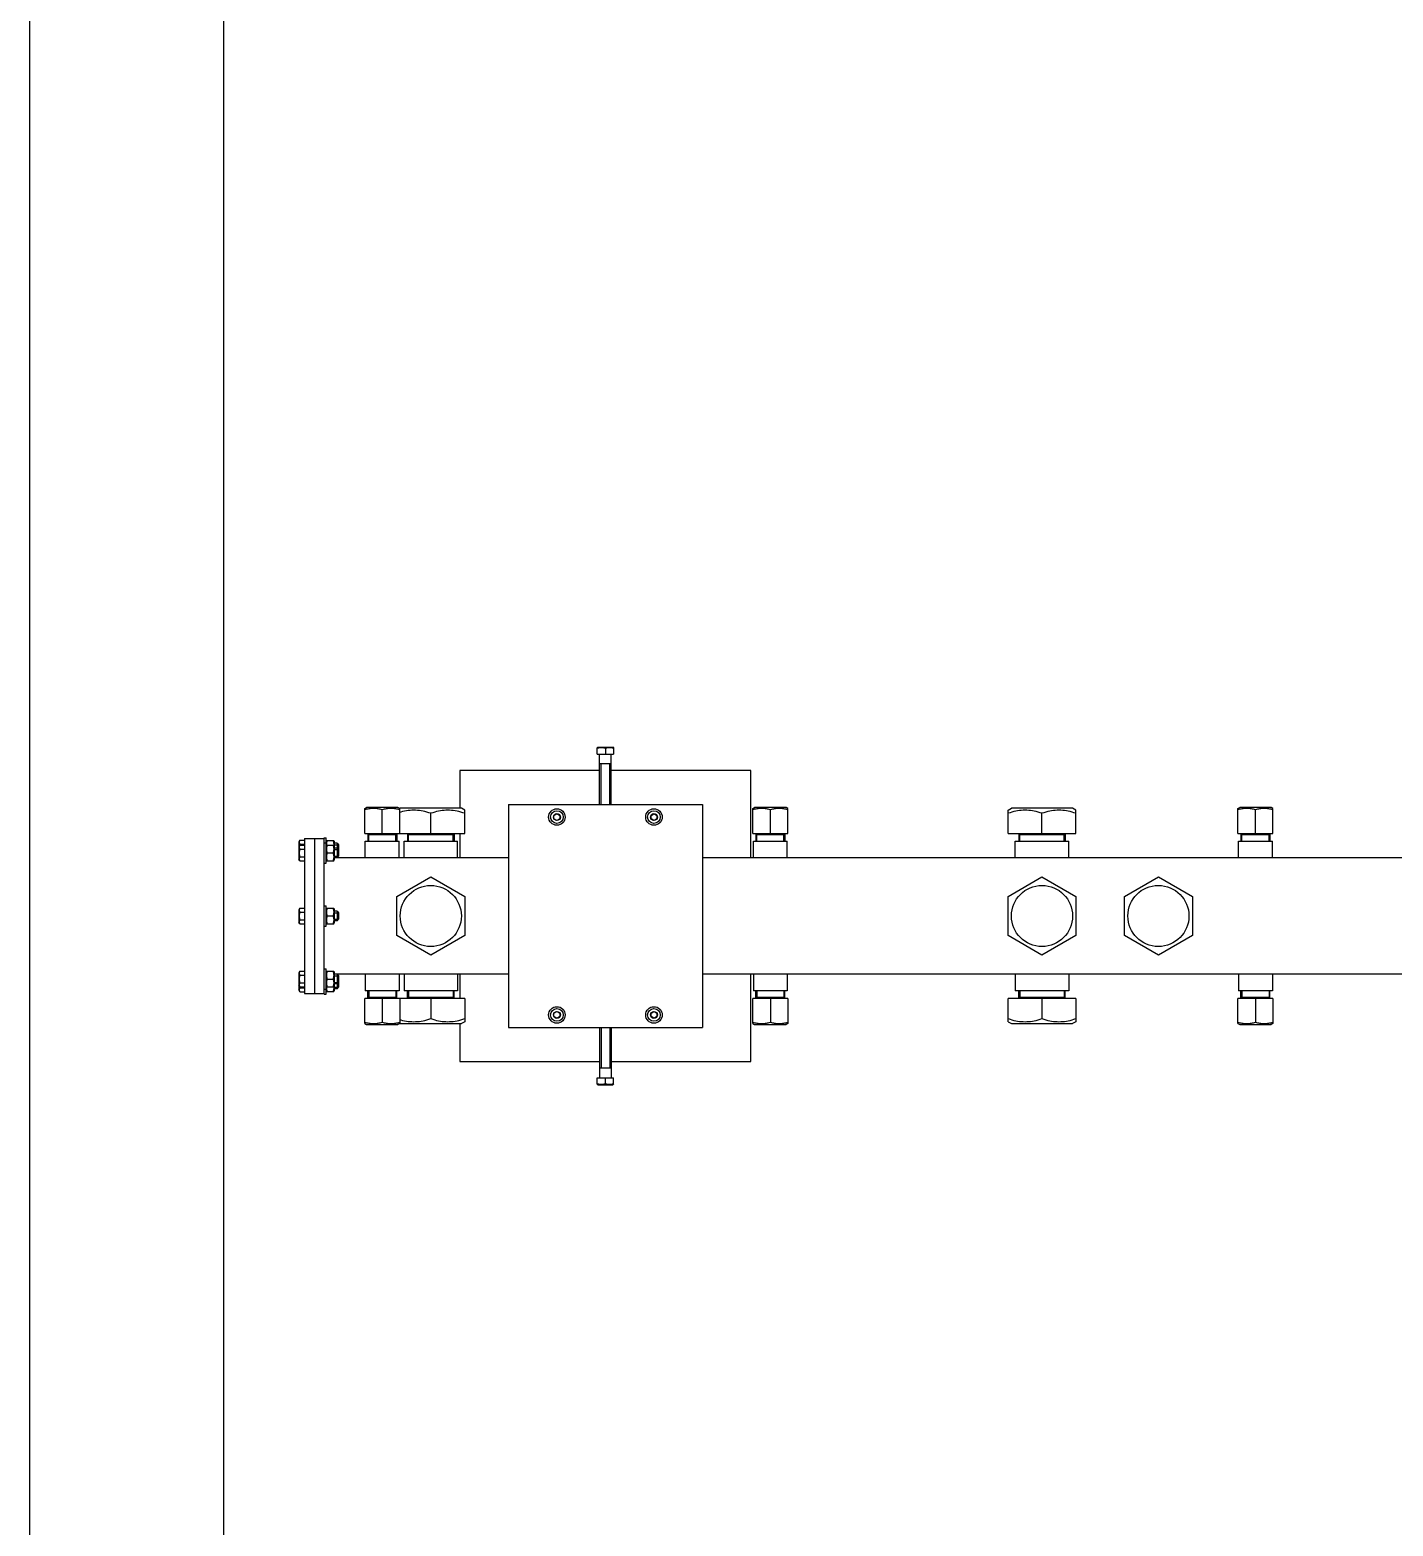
# Model space of a CAD drawing. Header units: millimetres. Extents: x 0 to 1189, y 0 to 841.
# Drawn here: x 0 to 140.5, y 420.5 to 574.8 of the extents above; entities that cross this region are included whole.
import ezdxf

# ---------------------------------------------------------------- set-up
doc = ezdxf.new("R2010")
doc.units = ezdxf.units.MM
doc.header["$LTSCALE"] = 65.395
doc.layers.get('0').update_dxf_attribs({"linetype": 'CONTINUOUS'})
doc.layers.add('ALL_AXIS', color=7, linetype='CONTINUOUS')
doc.layers.add('ALL_CHAMFER', color=7, linetype='CONTINUOUS')

msp = doc.modelspace()

# ---------------------------------------------------------------- linework, layer by layer
at = {"color": 7, "linetype": 'CONTINUOUS'}
for p, q in [((0, 0), (0, 841)), ((20, 5), (20, 836)), ((58.4681797, 500.1002227), (58.4681797, 500.7511293)), ((58.4681797, 500.1002227), (60.1681797, 500.1002227)), ((59.3181797, 500.675229), (59.3181797, 500.1002227)), ((60.1681797, 500.7511293), (60.1681797, 500.1002227)), ((44.3181797, 498.4002227), (44.3181797, 494.5002227)), ((58.7181797, 498.4002227), (44.3181797, 498.4002227)), ((59.9181797, 499.1002227), (58.7181797, 499.1002227)), ((74.3181797, 498.4002227), (59.9181797, 498.4002227)), ((74.3181797, 489.4002227), (74.3181797, 498.4002227)), ((49.3181797, 494.9002227), (49.3181797, 471.9002227)), ((49.3181797, 494.9002227), (69.3181797, 494.9002227)), ((54.0181797, 493.7734278), (54.3181797, 493.9466328)), ((54.0181797, 493.4270176), (54.0181797, 493.7734278)), ((54.3181797, 493.9466328), (54.6181797, 493.7734278)), ((54.6181797, 493.7734278), (54.6181797, 493.4270176)), ((64.0181797, 493.7734278), (64.3181797, 493.9466328)), ((64.0181797, 493.4270176), (64.0181797, 493.7734278)), ((64.3181797, 493.9466328), (64.6181797, 493.7734278)), ((64.6181797, 493.7734278), (64.6181797, 493.4270176)), ((69.3181797, 494.9002227), (69.3181797, 471.9002227)), ((54.3181797, 493.2538125), (54.0181797, 493.4270176)), ((54.6181797, 493.4270176), (54.3181797, 493.2538125)), ((64.3181797, 493.2538125), (64.0181797, 493.4270176)), ((64.6181797, 493.4270176), (64.3181797, 493.2538125)), ((27.8211157, 491.2085131), (27.7181797, 491.0302227)), ((27.8211157, 490.7085131), (27.7181797, 490.5302227)), ((27.8211157, 491.2085131), (28.3181797, 491.2085131)), ((27.8211157, 490.8043679), (28.3181797, 490.8043679)), ((27.8211157, 490.7085131), (28.3181797, 490.7085131)), ((28.3181797, 491.4002227), (28.3181797, 475.4002227)), ((28.3181797, 491.4002227), (30.3181797, 491.4002227)), ((29.3181797, 491.4002227), (29.3181797, 475.4002227)), ((30.3181797, 490.2200588), (30.3181797, 491.4002227)), ((30.5181797, 491.1202227), (30.5643677, 491.2002227)), ((30.5181797, 490.6202227), (30.5643677, 490.7002227)), ((30.5643677, 491.2002227), (31.3119916, 491.2002227)), ((30.5643677, 490.7002227), (31.3119916, 490.7002227)), ((30.5689768, 490.702102), (30.5691308, 490.7007759)), ((31.3119875, 491.2002299), (31.3581797, 491.1202227)), ((31.3119875, 490.7002299), (31.3581797, 490.6202227)), ((31.3581797, 491.1202171), (31.3581797, 489.1802282)), ((31.8181797, 490.7402227), (31.8181797, 489.5602227)), ((34.5181797, 491.9002227), (44.8181797, 491.9002227)), ((37.8181797, 491.8002227), (34.8181797, 491.8002227)), ((43.7181797, 491.8002227), (38.9181797, 491.8002227)), ((44.3181797, 491.9002227), (44.3181797, 489.4002227)), ((74.5181797, 491.9002227), (78.1181797, 491.9002227)), ((77.8181797, 491.8002227), (74.8181797, 491.8002227)), ((100.8181797, 491.9002227), (107.8181797, 491.9002227)), ((106.7181797, 491.8002227), (101.9181797, 491.8002227)), ((124.5181797, 491.9002227), (128.1181797, 491.9002227)), ((127.8181797, 491.8002227), (124.8181797, 491.8002227)), ((27.8211157, 489.0919323), (27.7181797, 489.2702227)), ((27.8211157, 490.3043679), (28.3181797, 490.3043679)), ((27.8211157, 489.4960775), (28.3181797, 489.4960775)), ((27.8211157, 489.0919323), (28.3181797, 489.0919323)), ((30.3181797, 483.7200588), (30.3181797, 489.5803865)), ((30.5181797, 489.1802227), (30.5643677, 489.1002227)), ((30.5643677, 489.1002227), (31.3119916, 489.1002227)), ((30.6358208, 489.9002227), (31.2405385, 489.9002227)), ((31.3119875, 489.1002155), (31.3581797, 489.1802227)), ((49.3181797, 489.4002227), (31.6581797, 489.4002227)), ((164.7181797, 489.4002227), (69.3181797, 489.4002227)), ((27.8211157, 484.2085131), (27.7181797, 484.0302227)), ((27.8211157, 484.2085131), (28.3181797, 484.2085131)), ((27.8211157, 483.8043679), (28.3181797, 483.8043679)), ((27.8211157, 482.9960775), (28.3181797, 482.9960775)), ((30.3181797, 477.2200588), (30.3181797, 483.0803865)), ((30.5181797, 484.1202227), (30.5643677, 484.2002227)), ((30.5643677, 484.2002227), (31.3119916, 484.2002227)), ((30.6358208, 483.4002227), (31.2405385, 483.4002227)), ((31.3119875, 484.2002299), (31.3581797, 484.1202227)), ((31.3581797, 484.1202171), (31.3581797, 482.6802282)), ((31.8181797, 483.7402227), (31.8181797, 483.0602227)), ((27.8211157, 482.5919323), (27.7181797, 482.7702227)), ((27.8211157, 482.5919323), (28.3181797, 482.5919323)), ((30.5181797, 482.6802227), (30.5643677, 482.6002227)), ((30.5643677, 482.6002227), (31.3119916, 482.6002227)), ((31.3119875, 482.6002155), (31.3581797, 482.6802227)), ((27.8211157, 477.7085131), (27.7181797, 477.5302227)), ((27.8211157, 477.7085131), (28.3181797, 477.7085131)), ((27.8211157, 477.3043679), (28.3181797, 477.3043679)), ((30.5181797, 477.6202227), (30.5643677, 477.7002227)), ((30.5643677, 477.7002227), (31.3119916, 477.7002227)), ((30.6358208, 476.9002227), (31.2405385, 476.9002227)), ((31.3119875, 477.7002299), (31.3581797, 477.6202227)), ((31.3581797, 477.6202171), (31.3581797, 475.6802282)), ((49.3181797, 477.4002227), (31.6581797, 477.4002227)), ((31.8181797, 477.2402227), (31.8181797, 476.0602227)), ((44.3181797, 477.4002227), (44.3181797, 474.9002227)), ((164.7181797, 477.4002227), (69.3181797, 477.4002227)), ((74.3181797, 468.4002227), (74.3181797, 477.4002227)), ((27.8211157, 476.0919323), (27.7181797, 476.2702227)), ((27.8211157, 475.5919323), (27.7181797, 475.7702227)), ((27.8211157, 476.4960775), (28.3181797, 476.4960775)), ((27.8211157, 476.0919323), (28.3181797, 476.0919323)), ((27.8211157, 475.9960775), (28.3181797, 475.9960775)), ((27.8211157, 475.5919323), (28.3181797, 475.5919323)), ((28.3181797, 475.4002227), (30.3181797, 475.4002227)), ((30.3181797, 475.4002227), (30.3181797, 476.5803865)), ((30.5181797, 476.1802227), (30.5643677, 476.1002227)), ((30.5181797, 475.6802227), (30.5643677, 475.6002227)), ((30.5643677, 476.1002227), (31.3119916, 476.1002227)), ((30.5643677, 475.6002227), (31.3119916, 475.6002227)), ((30.569134, 476.0996698), (30.5689631, 476.098197)), ((31.3119875, 476.1002155), (31.3581797, 476.1802227)), ((31.3119875, 475.6002155), (31.3581797, 475.6802227)), ((44.8181797, 474.9002227), (34.5181797, 474.9002227)), ((37.8181797, 475.0002227), (34.8181797, 475.0002227)), ((38.9181797, 475.0002227), (43.7181797, 475.0002227)), ((78.1181797, 474.9002227), (74.5181797, 474.9002227)), ((77.8181797, 475.0002227), (74.8181797, 475.0002227)), ((107.8181797, 474.9002227), (100.8181797, 474.9002227)), ((101.9181797, 475.0002227), (106.7181797, 475.0002227)), ((128.1181797, 474.9002227), (124.5181797, 474.9002227)), ((127.8181797, 475.0002227), (124.8181797, 475.0002227)), ((44.3181797, 472.3002227), (44.3181797, 468.4002227)), ((54.0181797, 473.3734278), (54.3181797, 473.5466328)), ((54.0181797, 473.0270176), (54.0181797, 473.3734278)), ((54.3181797, 472.8538125), (54.0181797, 473.0270176)), ((54.3181797, 473.5466328), (54.6181797, 473.3734278)), ((54.6181797, 473.0270176), (54.3181797, 472.8538125)), ((54.6181797, 473.3734278), (54.6181797, 473.0270176)), ((64.0181797, 473.3734278), (64.3181797, 473.5466328)), ((64.0181797, 473.0270176), (64.0181797, 473.3734278)), ((64.3181797, 472.8538125), (64.0181797, 473.0270176)), ((64.3181797, 473.5466328), (64.6181797, 473.3734278)), ((64.6181797, 473.0270176), (64.3181797, 472.8538125)), ((64.6181797, 473.3734278), (64.6181797, 473.0270176)), ((49.3181797, 471.9002227), (69.3181797, 471.9002227)), ((44.3181797, 468.4002227), (58.7181797, 468.4002227)), ((59.9181797, 467.7002227), (58.7181797, 467.7002227)), ((59.9181797, 468.4002227), (74.3181797, 468.4002227)), ((58.4681797, 466.049316), (58.4681797, 466.7002227)), ((58.4681797, 466.7002227), (60.1681797, 466.7002227)), ((59.3181797, 466.1252164), (59.3181797, 466.7002227)), ((60.1681797, 466.049316), (60.1681797, 466.7002227))]:
    msp.add_line(p, q, dxfattribs=at)
at = {"color": 2, "linetype": 'CONTINUOUS'}
for p, q in [((58.8781797, 494.9002227), (58.8781797, 499.1002227)), ((59.7581797, 494.9002227), (59.7581797, 499.1002227)), ((31.3581797, 490.7402227), (31.8181797, 490.7402227)), ((34.9181797, 491.1002227), (34.9181797, 491.8002227)), ((37.7181797, 491.1002227), (37.7181797, 491.8002227)), ((39.0181797, 491.1002227), (39.0181797, 491.8002227)), ((43.6181797, 491.1002227), (43.6181797, 491.8002227)), ((74.9181797, 491.1002227), (74.9181797, 491.8002227)), ((77.7181797, 491.1002227), (77.7181797, 491.8002227)), ((102.0181797, 491.1002227), (102.0181797, 491.8002227)), ((106.6181797, 491.1002227), (106.6181797, 491.8002227)), ((124.9181797, 491.1002227), (124.9181797, 491.8002227)), ((127.7181797, 491.1002227), (127.7181797, 491.8002227)), ((31.3581797, 490.2402227), (31.8181797, 490.2402227)), ((31.3581797, 489.5602227), (31.8181797, 489.5602227)), ((31.3581797, 483.7402227), (31.8181797, 483.7402227)), ((31.3581797, 483.0602227), (31.8181797, 483.0602227)), ((31.3581797, 477.2402227), (31.8181797, 477.2402227)), ((31.3581797, 476.5602227), (31.8181797, 476.5602227)), ((31.3581797, 476.0602227), (31.8181797, 476.0602227)), ((34.9181797, 475.7002227), (34.9181797, 475.0002227)), ((37.7181797, 475.7002227), (37.7181797, 475.0002227)), ((39.0181797, 475.7002227), (39.0181797, 475.0002227)), ((43.6181797, 475.7002227), (43.6181797, 475.0002227)), ((74.9181797, 475.7002227), (74.9181797, 475.0002227)), ((77.7181797, 475.7002227), (77.7181797, 475.0002227)), ((102.0181797, 475.7002227), (102.0181797, 475.0002227)), ((106.6181797, 475.7002227), (106.6181797, 475.0002227)), ((124.9181797, 475.7002227), (124.9181797, 475.0002227)), ((127.7181797, 475.7002227), (127.7181797, 475.0002227)), ((58.8781797, 471.9002227), (58.8781797, 467.7002227)), ((59.7581797, 471.9002227), (59.7581797, 467.7002227))]:
    msp.add_line(p, q, dxfattribs=at)
at = {"color": 7, "linetype": 'CONTINUOUS'}
for points in [[(59.3181797, 500.675229), (59.2548137, 500.6951677), (59.1926651, 500.7120879), (59.1319435, 500.7259924), (59.0720198, 500.7368725), (59.0123442, 500.7447517), (58.9528872, 500.7495362), (58.8934363, 500.7511294), (58.8339902, 500.749564), (58.7745569, 500.7448107), (58.7148961, 500.73696), (58.6549688, 500.7261082), (58.5941783, 500.7122094), (58.5318391, 500.6952479), (58.4681797, 500.675229)], [(60.1681797, 500.675229), (60.1048227, 500.695165), (60.0426834, 500.7120833), (59.9819834, 500.725986), (59.9220577, 500.7368666), (59.8623174, 500.7447541), (59.8027554, 500.7495433), (59.743162, 500.7511279), (59.6835571, 500.7495408), (59.6239581, 500.7447446), (59.5641632, 500.7368448), (59.5041449, 500.7259347), (59.4433985, 500.7120136), (59.3813458, 500.6951154), (59.3181797, 500.675229)], [(27.8211157, 491.2085131), (27.8065943, 491.1820519), (27.7939912, 491.1561001), (27.7833142, 491.1307396), (27.7745399, 491.1057243), (27.7676257, 491.080845), (27.7626375, 491.0560731), (27.7596217, 491.0313057), (27.7585942, 491.0065567), (27.7596021, 490.9818124), (27.7625978, 490.9570532), (27.767564, 490.9322912), (27.7744578, 490.9074176), (27.7832092, 490.8824077), (27.7938824, 490.8570206), (27.8065229, 490.8309762), (27.8211157, 490.8043679)], [(27.8211157, 490.7085131), (27.8065943, 490.6820519), (27.7939912, 490.6561001), (27.7833142, 490.6307396), (27.7745399, 490.6057243), (27.7676257, 490.580845), (27.7626375, 490.5560731), (27.7596217, 490.5313057), (27.7585942, 490.5065567), (27.7596021, 490.4818124), (27.7625978, 490.4570532), (27.767564, 490.4322912), (27.7744578, 490.4074176), (27.7832092, 490.3824077), (27.7938824, 490.3570206), (27.8065229, 490.3309762), (27.8211157, 490.3043679)], [(27.8211157, 490.8043679), (27.8065466, 490.7512461), (27.7939205, 490.6992304), (27.7832513, 490.648505), (27.7818498, 490.6405026)], [(30.6358208, 491.2002227), (30.6191736, 491.1476578), (30.6047446, 491.0961787), (30.5925493, 491.0459681), (30.5825412, 490.9964779), (30.5746517, 490.9472343), (30.5689631, 490.898197), (30.5655287, 490.8491566), (30.5643677, 490.8001458), (30.5655358, 490.7511369), (30.5689768, 490.702102)], [(30.6358208, 490.7002227), (30.6191736, 490.6476578), (30.6047446, 490.5961787), (30.5925493, 490.5459681), (30.5825412, 490.4964779), (30.5746517, 490.4472343), (30.5689631, 490.398197), (30.5655287, 490.3491566), (30.5643677, 490.3001458), (30.5655358, 490.2511369), (30.5689768, 490.202102), (30.574671, 490.1530723), (30.5825639, 490.1038429), (30.5925708, 490.0543794), (30.6047618, 490.0042011), (30.6191836, 489.952754), (30.6358208, 489.9002227)], [(31.2405385, 491.2002227), (31.2540107, 491.1581262), (31.2660632, 491.116777), (31.2766839, 491.0762725), (31.2859091, 491.0363208), (31.293782, 490.9966907), (31.3002698, 490.9572976), (31.3053652, 490.9179846), (31.3090352, 490.8787378), (31.3112458, 490.839486), (31.3119916, 490.8002439), (31.3112475, 490.7610049), (31.3090392, 490.7217611), (31.3070694, 490.7006827)], [(31.2405385, 490.7002227), (31.2540107, 490.6581262), (31.2660632, 490.616777), (31.2766839, 490.5762725), (31.2859091, 490.5363208), (31.293782, 490.4966907), (31.3002698, 490.4572976), (31.3053652, 490.4179846), (31.3090352, 490.3787378), (31.3112458, 490.339486), (31.3119916, 490.3002439), (31.3112475, 490.2610049), (31.3090392, 490.2217611), (31.3053727, 490.1825269), (31.3002818, 490.1432288), (31.2937992, 490.1038497), (31.2859327, 490.0642346), (31.2767191, 490.0243114), (31.2661034, 489.9838136), (31.2540379, 489.9424144), (31.2405385, 489.9002227)], [(27.8211157, 490.3043679), (27.8065466, 490.2512461), (27.7939205, 490.1992304), (27.7832513, 490.148505), (27.7744969, 490.0985175), (27.7675967, 490.048791), (27.762621, 489.9992841), (27.7596147, 489.9497888), (27.7585942, 489.9003281), (27.7596061, 489.8508678), (27.762604, 489.8013718), (27.7675709, 489.751866), (27.7744651, 489.7021303), (27.7832191, 489.6521089), (27.7938932, 489.6013353), (27.8065301, 489.5492643), (27.8211157, 489.4960775)], [(27.8211157, 489.4960775), (27.8065388, 489.4695005), (27.7939083, 489.4434818), (27.783239, 489.4181155), (27.7744865, 489.3931191), (27.7675868, 489.368248), (27.7626125, 489.3434828), (27.7596091, 489.3187183), (27.7585942, 489.2939665), (27.7596162, 489.2692085), (27.762628, 489.244431), (27.7676137, 489.2196496), (27.7745281, 489.1947584), (27.7833081, 489.1697232), (27.7939911, 489.1443455), (27.8065957, 489.1183889), (27.8211157, 489.0919323)], [(30.6358208, 489.9002227), (30.6191736, 489.8476578), (30.6047446, 489.7961787), (30.5925493, 489.7459681), (30.5825412, 489.6964779), (30.5746517, 489.6472343), (30.5689631, 489.598197), (30.5655287, 489.5491566), (30.5643677, 489.5001458), (30.5655358, 489.4511369), (30.5689768, 489.402102), (30.574671, 489.3530723), (30.5825639, 489.3038429), (30.5925708, 489.2543794), (30.6047618, 489.2042011), (30.6191836, 489.152754), (30.6358208, 489.1002227)], [(31.2405385, 489.9002227), (31.2554423, 489.8534309), (31.2685871, 489.8075557), (31.2799567, 489.7627361), (31.2895997, 489.7185546), (31.2975785, 489.6746618), (31.303836, 489.6309926), (31.3083479, 489.5873633), (31.3110798, 489.5437791), (31.3119838, 489.5001783), (31.3110761, 489.456578), (31.3083406, 489.4129948), (31.3038256, 489.3693686), (31.2975658, 489.3257061), (31.2895864, 489.281824), (31.279945, 489.2376591), (31.2685785, 489.1928579), (31.2554375, 489.146999), (31.2405385, 489.1002227)], [(27.8211157, 484.2085131), (27.8065943, 484.1820519), (27.7939912, 484.1561001), (27.7833142, 484.1307396), (27.7745399, 484.1057243), (27.7676257, 484.080845), (27.7626375, 484.0560731), (27.7596217, 484.0313057), (27.7585942, 484.0065567), (27.7596021, 483.9818124), (27.7625978, 483.9570532), (27.767564, 483.9322912), (27.7744578, 483.9074176), (27.7832092, 483.8824077), (27.7938824, 483.8570206), (27.8065229, 483.8309762), (27.8211157, 483.8043679)], [(27.8211157, 483.8043679), (27.8065466, 483.7512461), (27.7939205, 483.6992304), (27.7832513, 483.648505), (27.7744969, 483.5985175), (27.7675967, 483.548791), (27.762621, 483.4992841), (27.7596147, 483.4497888), (27.7585942, 483.4003281), (27.7596061, 483.3508678), (27.762604, 483.3013718), (27.7675709, 483.251866), (27.7744651, 483.2021303), (27.7832191, 483.1521089), (27.7938932, 483.1013353), (27.8065301, 483.0492643), (27.8211157, 482.9960775)], [(27.8211157, 482.9960775), (27.8065388, 482.9695005), (27.7939083, 482.9434818), (27.783239, 482.9181155), (27.7744865, 482.8931191), (27.7675868, 482.868248), (27.7626125, 482.8434828), (27.7596091, 482.8187183), (27.7585942, 482.7939665), (27.7596162, 482.7692085), (27.762628, 482.744431), (27.7676137, 482.7196496), (27.7745281, 482.6947584), (27.7833081, 482.6697232), (27.7939911, 482.6443455), (27.8065957, 482.6183889), (27.8211157, 482.5919323)], [(30.6358208, 484.2002227), (30.6191736, 484.1476578), (30.6047446, 484.0961787), (30.5925493, 484.0459681), (30.5825412, 483.9964779), (30.5746517, 483.9472343), (30.5689631, 483.898197), (30.5655287, 483.8491566), (30.5643677, 483.8001458), (30.5655358, 483.7511369), (30.5689768, 483.702102), (30.574671, 483.6530723), (30.5825639, 483.6038429), (30.5925708, 483.5543794), (30.6047618, 483.5042011), (30.6191836, 483.452754), (30.6358208, 483.4002227)], [(30.6358208, 483.4002227), (30.6191736, 483.3476578), (30.6047446, 483.2961787), (30.5925493, 483.2459681), (30.5825412, 483.1964779), (30.5746517, 483.1472343), (30.5689631, 483.098197), (30.5655287, 483.0491566), (30.5643677, 483.0001458), (30.5655358, 482.9511369), (30.5689768, 482.902102), (30.574671, 482.8530723), (30.5825639, 482.8038429), (30.5925708, 482.7543794), (30.6047618, 482.7042011), (30.6191836, 482.652754), (30.6358208, 482.6002227)], [(31.2405385, 484.2002227), (31.2540107, 484.1581262), (31.2660632, 484.116777), (31.2766839, 484.0762725), (31.2859091, 484.0363208), (31.293782, 483.9966907), (31.3002698, 483.9572976), (31.3053652, 483.9179846), (31.3090352, 483.8787378), (31.3112458, 483.839486), (31.3119916, 483.8002439), (31.3112475, 483.7610049), (31.3090392, 483.7217611), (31.3053727, 483.6825269), (31.3002818, 483.6432288), (31.2937992, 483.6038497), (31.2859327, 483.5642346), (31.2767191, 483.5243114), (31.2661034, 483.4838136), (31.2540379, 483.4424144), (31.2405385, 483.4002227)], [(31.2405385, 483.4002227), (31.2554423, 483.3534309), (31.2685871, 483.3075557), (31.2799567, 483.2627361), (31.2895997, 483.2185546), (31.2975785, 483.1746618), (31.303836, 483.1309926), (31.3083479, 483.0873633), (31.3110798, 483.0437791), (31.3119838, 483.0001783), (31.3110761, 482.956578), (31.3083406, 482.9129948), (31.3038256, 482.8693686), (31.2975658, 482.8257061), (31.2895864, 482.781824), (31.279945, 482.7376591), (31.2685785, 482.6928579), (31.2554375, 482.646999), (31.2405385, 482.6002227)], [(27.8211157, 477.7085131), (27.8065943, 477.6820519), (27.7939912, 477.6561001), (27.7833142, 477.6307396), (27.7745399, 477.6057243), (27.7676257, 477.580845), (27.7626375, 477.5560731), (27.7596217, 477.5313057), (27.7585942, 477.5065567), (27.7596021, 477.4818124), (27.7625978, 477.4570532), (27.767564, 477.4322912), (27.7744578, 477.4074176), (27.7832092, 477.3824077), (27.7938824, 477.3570206), (27.8065229, 477.3309762), (27.8211157, 477.3043679)], [(27.8211157, 477.3043679), (27.8065466, 477.2512461), (27.7939205, 477.1992304), (27.7832513, 477.148505), (27.7744969, 477.0985175), (27.7675967, 477.048791), (27.762621, 476.9992841), (27.7596147, 476.9497888), (27.7585942, 476.9003281), (27.7596061, 476.8508678), (27.762604, 476.8013718), (27.7675709, 476.751866), (27.7744651, 476.7021303), (27.7832191, 476.6521089), (27.7938932, 476.6013353), (27.8065301, 476.5492643), (27.8211157, 476.4960775)], [(30.6358208, 477.7002227), (30.6191736, 477.6476578), (30.6047446, 477.5961787), (30.5925493, 477.5459681), (30.5825412, 477.4964779), (30.5746517, 477.4472343), (30.5689631, 477.398197), (30.5655287, 477.3491566), (30.5643677, 477.3001458), (30.5655358, 477.2511369), (30.5689768, 477.202102), (30.574671, 477.1530723), (30.5825639, 477.1038429), (30.5925708, 477.0543794), (30.6047618, 477.0042011), (30.6191836, 476.952754), (30.6358208, 476.9002227)], [(30.6358208, 476.9002227), (30.6191736, 476.8476578), (30.6047446, 476.7961787), (30.5925493, 476.7459681), (30.5825412, 476.6964779), (30.5746517, 476.6472343), (30.5689631, 476.598197), (30.5655287, 476.5491566), (30.5643677, 476.5001458), (30.5655358, 476.4511369), (30.5689768, 476.402102), (30.574671, 476.3530723), (30.5825639, 476.3038429), (30.5925708, 476.2543794), (30.6047618, 476.2042011), (30.6191836, 476.152754), (30.6358208, 476.1002227)], [(31.2405385, 477.7002227), (31.2540107, 477.6581262), (31.2660632, 477.616777), (31.2766839, 477.5762725), (31.2859091, 477.5363208), (31.293782, 477.4966907), (31.3002698, 477.4572976), (31.3053652, 477.4179846), (31.3090352, 477.3787378), (31.3112458, 477.339486), (31.3119916, 477.3002439), (31.3112475, 477.2610049), (31.3090392, 477.2217611), (31.3053727, 477.1825269), (31.3002818, 477.1432288), (31.2937992, 477.1038497), (31.2859327, 477.0642346), (31.2767191, 477.0243114), (31.2661034, 476.9838136), (31.2540379, 476.9424144), (31.2405385, 476.9002227)], [(31.2405385, 476.9002227), (31.2554423, 476.8534309), (31.2685871, 476.8075557), (31.2799567, 476.7627361), (31.2895997, 476.7185546), (31.2975785, 476.6746618), (31.303836, 476.6309926), (31.3083479, 476.5873633), (31.3110798, 476.5437791), (31.3119838, 476.5001783), (31.3110761, 476.456578), (31.3083406, 476.4129948), (31.3038256, 476.3693686), (31.2975658, 476.3257061), (31.2895864, 476.281824), (31.279945, 476.2376591), (31.2685785, 476.1928579), (31.2554375, 476.146999), (31.2405385, 476.1002227)], [(27.8211157, 476.4960775), (27.8065388, 476.4695005), (27.7939083, 476.4434818), (27.783239, 476.4181155), (27.7744865, 476.3931191), (27.7675868, 476.368248), (27.7626125, 476.3434828), (27.7596091, 476.3187183), (27.7585942, 476.2939665), (27.7596162, 476.2692085), (27.762628, 476.244431), (27.7676137, 476.2196496), (27.7745281, 476.1947584), (27.7833081, 476.1697232), (27.7939911, 476.1443455), (27.8065957, 476.1183889), (27.8211157, 476.0919323)], [(27.8211157, 475.9960775), (27.8065388, 475.9695005), (27.7939083, 475.9434818), (27.783239, 475.9181155), (27.7744865, 475.8931191), (27.7675868, 475.868248), (27.7626125, 475.8434828), (27.7596091, 475.8187183), (27.7585942, 475.7939665), (27.7596162, 475.7692085), (27.762628, 475.744431), (27.7676137, 475.7196496), (27.7745281, 475.6947584), (27.7833081, 475.6697232), (27.7939911, 475.6443455), (27.8065957, 475.6183889), (27.8211157, 475.5919323)], [(27.7818474, 476.159947), (27.7832191, 476.1521089), (27.7938932, 476.1013353), (27.8065301, 476.0492643), (27.8211157, 475.9960775)], [(30.5689631, 476.098197), (30.5655287, 476.0491566), (30.5643677, 476.0001458), (30.5655358, 475.9511369), (30.5689768, 475.902102), (30.574671, 475.8530723), (30.5825639, 475.8038429), (30.5925708, 475.7543794), (30.6047618, 475.7042011), (30.6191836, 475.652754), (30.6358208, 475.6002227)], [(31.3070714, 476.0997071), (31.3083479, 476.0873633), (31.3110798, 476.0437791), (31.3119838, 476.0001783), (31.3110761, 475.956578), (31.3083406, 475.9129948), (31.3038256, 475.8693686), (31.2975658, 475.8257061), (31.2895864, 475.781824), (31.279945, 475.7376591), (31.2685785, 475.6928579), (31.2554375, 475.646999), (31.2405385, 475.6002227)], [(58.4681797, 466.1252164), (58.5315366, 466.1052803), (58.593676, 466.088362), (58.6543759, 466.0744593), (58.7143017, 466.0635788), (58.774042, 466.0556913), (58.8336039, 466.050902), (58.8931973, 466.0493175), (58.9528022, 466.0509045), (59.0124013, 466.0557008), (59.0721961, 466.0636006), (59.1322144, 466.0745107), (59.1929609, 466.0884318), (59.2550135, 466.1053299), (59.3181797, 466.1252164)], [(59.3181797, 466.1252164), (59.3815456, 466.1052776), (59.4436943, 466.0883574), (59.5044158, 466.0744529), (59.5643396, 466.0635728), (59.6240151, 466.0556937), (59.6834721, 466.0509091), (59.742923, 466.049316), (59.8023691, 466.0508813), (59.8618024, 466.0556347), (59.9214632, 466.0634854), (59.9813906, 466.0743371), (60.042181, 466.0882359), (60.1045202, 466.1051974), (60.1681797, 466.1252164)]]:
    msp.add_lwpolyline(points, dxfattribs=at)
for centre in [(54.3181797, 493.6002227), (64.3181797, 493.6002227), (54.3181797, 473.2002227), (64.3181797, 473.2002227)]:
    msp.add_circle(centre, 0.36, dxfattribs=at)
at = {"layer": 'ALL_AXIS', "color": 7, "linetype": 'CONTINUOUS'}
for p, q in [((58.4654135, 500.7495509), (58.5531797, 500.8002227)), ((58.5531797, 500.8002227), (60.0831797, 500.8002227)), ((58.7181797, 494.9002227), (58.7181797, 500.1002227)), ((59.9181797, 494.9002227), (59.9181797, 500.1002227)), ((60.1709458, 500.7495509), (60.0831797, 500.8002227)), ((34.5181797, 494.4962996), (34.6981797, 494.6002227)), ((34.5181797, 491.9002227), (34.5181797, 494.4962996)), ((37.9381797, 494.6002227), (34.6981797, 494.6002227)), ((36.3181797, 491.9002227), (36.3181797, 494.3355301)), ((38.1181797, 494.4962996), (37.9381797, 494.6002227)), ((38.1181797, 494.4713552), (38.1681797, 494.5002227)), ((38.1181797, 491.9002227), (38.1181797, 494.4962996)), ((44.4681797, 494.5002227), (38.1681797, 494.5002227)), ((41.3181797, 491.9002227), (41.3181797, 493.9855427)), ((44.8181797, 494.2981501), (44.4681797, 494.5002227)), ((44.8181797, 491.9002227), (44.8181797, 494.2981501)), ((74.5181797, 494.4962996), (74.6981797, 494.6002227)), ((74.5181797, 491.9002227), (74.5181797, 494.4962996)), ((77.9381797, 494.6002227), (74.6981797, 494.6002227)), ((76.3181797, 491.9002227), (76.3181797, 494.3355301)), ((78.1181797, 494.4962996), (77.9381797, 494.6002227)), ((78.1181797, 491.9002227), (78.1181797, 494.4962996)), ((100.8181797, 494.2981501), (101.1681797, 494.5002227)), ((100.8181797, 491.9002227), (100.8181797, 494.2981501)), ((107.4681797, 494.5002227), (101.1681797, 494.5002227)), ((104.3181797, 491.9002227), (104.3181797, 493.9855427)), ((107.8181797, 494.2981501), (107.4681797, 494.5002227)), ((107.8181797, 491.9002227), (107.8181797, 494.2981501)), ((124.5181797, 494.4962996), (124.6981797, 494.6002227)), ((124.5181797, 491.9002227), (124.5181797, 494.4962996)), ((127.9381797, 494.6002227), (124.6981797, 494.6002227)), ((126.3181797, 491.9002227), (126.3181797, 494.3355301)), ((128.1181797, 494.4962996), (127.9381797, 494.6002227)), ((128.1181797, 491.9002227), (128.1181797, 494.4962996)), ((27.8211157, 491.2085131), (27.7181797, 491.0302227)), ((27.7181797, 491.0302227), (27.7181797, 489.2702227)), ((27.8211157, 490.7085131), (27.7181797, 490.5302227)), ((30.3181797, 491.3657254), (30.3181797, 491.4502227)), ((30.3181797, 491.4502227), (30.5181797, 491.4502227)), ((30.3181797, 490.9502227), (30.5181797, 490.9502227)), ((30.5181797, 488.8502227), (30.5181797, 491.4502227)), ((30.5181797, 491.1202227), (30.5643677, 491.2002227)), ((30.5181797, 490.6202227), (30.5643677, 490.7002227)), ((31.6581797, 490.9002227), (31.3581797, 490.9002227)), ((34.5681797, 489.4002227), (34.5681797, 491.1002227)), ((34.5681797, 491.1002227), (38.0681797, 491.1002227)), ((34.8181797, 491.8002227), (34.8181797, 491.1002227)), ((34.8181797, 491.8002227), (37.8181797, 491.8002227)), ((34.9181797, 491.8002227), (34.9181797, 491.9002227)), ((37.7181797, 491.8002227), (37.7181797, 491.9002227)), ((37.8181797, 491.8002227), (37.8181797, 491.1002227)), ((38.0681797, 489.4002227), (38.0681797, 491.1002227)), ((38.5681797, 489.4002227), (38.5681797, 491.1002227)), ((38.5681797, 491.1002227), (44.0681797, 491.1002227)), ((38.9181797, 491.8002227), (38.9181797, 491.1002227)), ((38.9181797, 491.8002227), (43.7181797, 491.8002227)), ((39.0181797, 491.8002227), (39.0181797, 491.9002227)), ((43.6181797, 491.8002227), (43.6181797, 491.9002227)), ((43.7181797, 491.8002227), (43.7181797, 491.1002227)), ((44.0681797, 489.4002227), (44.0681797, 491.1002227)), ((74.5681797, 489.4002227), (74.5681797, 491.1002227)), ((74.5681797, 491.1002227), (78.0681797, 491.1002227)), ((74.8181797, 491.8002227), (74.8181797, 491.1002227)), ((74.8181797, 491.8002227), (77.8181797, 491.8002227)), ((74.9181797, 491.8002227), (74.9181797, 491.9002227)), ((77.7181797, 491.8002227), (77.7181797, 491.9002227)), ((77.8181797, 491.8002227), (77.8181797, 491.1002227)), ((78.0681797, 489.4002227), (78.0681797, 491.1002227)), ((101.5681797, 489.4002227), (101.5681797, 491.1002227)), ((101.5681797, 491.1002227), (107.0681797, 491.1002227)), ((101.9181797, 491.8002227), (101.9181797, 491.1002227)), ((101.9181797, 491.8002227), (106.7181797, 491.8002227)), ((102.0181797, 491.8002227), (102.0181797, 491.9002227)), ((106.6181797, 491.8002227), (106.6181797, 491.9002227)), ((106.7181797, 491.8002227), (106.7181797, 491.1002227)), ((107.0681797, 489.4002227), (107.0681797, 491.1002227)), ((124.5681797, 489.4002227), (124.5681797, 491.1002227)), ((124.5681797, 491.1002227), (128.0681797, 491.1002227)), ((124.8181797, 491.8002227), (124.8181797, 491.1002227)), ((124.8181797, 491.8002227), (127.8181797, 491.8002227)), ((124.9181797, 491.8002227), (124.9181797, 491.9002227)), ((127.7181797, 491.8002227), (127.7181797, 491.9002227)), ((127.8181797, 491.8002227), (127.8181797, 491.1002227)), ((128.0681797, 489.4002227), (128.0681797, 491.1002227)), ((27.8211157, 489.0919323), (27.7181797, 489.2702227)), ((30.3181797, 489.5803865), (30.3181797, 490.2200588)), ((30.5181797, 489.1802227), (30.5643677, 489.1002227)), ((31.6581797, 490.4002227), (31.3581797, 490.4002227)), ((31.6581797, 489.4002227), (31.3581797, 489.4002227)), ((30.3181797, 488.8502227), (30.5181797, 488.8502227)), ((37.8181797, 485.4209486), (41.3181797, 487.4416746)), ((41.3181797, 487.4416746), (44.8181797, 485.4209486)), ((100.8181797, 485.4209486), (104.3181797, 487.4416746)), ((104.3181797, 487.4416746), (107.8181797, 485.4209486)), ((112.8181797, 485.4209486), (116.3181797, 487.4416746)), ((116.3181797, 487.4416746), (119.8181797, 485.4209486)), ((30.3181797, 484.4502227), (30.5181797, 484.4502227)), ((30.5181797, 482.3502227), (30.5181797, 484.4502227)), ((37.8181797, 481.3794967), (37.8181797, 485.4209486)), ((44.8181797, 485.4209486), (44.8181797, 481.3794967)), ((100.8181797, 481.3794967), (100.8181797, 485.4209486)), ((107.8181797, 485.4209486), (107.8181797, 481.3794967)), ((112.8181797, 481.3794967), (112.8181797, 485.4209486)), ((119.8181797, 485.4209486), (119.8181797, 481.3794967)), ((27.8211157, 484.2085131), (27.7181797, 484.0302227)), ((27.7181797, 484.0302227), (27.7181797, 482.7702227)), ((30.3181797, 483.0803865), (30.3181797, 483.7200588)), ((30.5181797, 484.1202227), (30.5643677, 484.2002227)), ((31.6581797, 483.9002227), (31.3581797, 483.9002227)), ((31.6581797, 482.9002227), (31.3581797, 482.9002227)), ((27.8211157, 482.5919323), (27.7181797, 482.7702227)), ((30.3181797, 482.3502227), (30.5181797, 482.3502227)), ((30.5181797, 482.6802227), (30.5643677, 482.6002227)), ((41.3181797, 479.3587708), (37.8181797, 481.3794967)), ((44.8181797, 481.3794967), (41.3181797, 479.3587708)), ((104.3181797, 479.3587708), (100.8181797, 481.3794967)), ((107.8181797, 481.3794967), (104.3181797, 479.3587708)), ((116.3181797, 479.3587708), (112.8181797, 481.3794967)), ((119.8181797, 481.3794967), (116.3181797, 479.3587708)), ((27.8211157, 477.7085131), (27.7181797, 477.5302227)), ((27.7181797, 477.5302227), (27.7181797, 475.7702227)), ((30.3181797, 477.9502227), (30.5181797, 477.9502227)), ((30.3181797, 476.5803865), (30.3181797, 477.2200588)), ((30.5181797, 475.3502227), (30.5181797, 477.9502227)), ((30.5181797, 477.6202227), (30.5643677, 477.7002227)), ((31.6581797, 477.4002227), (31.3581797, 477.4002227)), ((34.5681797, 477.4002227), (34.5681797, 475.7002227)), ((38.0681797, 477.4002227), (38.0681797, 475.7002227)), ((38.5681797, 477.4002227), (38.5681797, 475.7002227)), ((44.0681797, 477.4002227), (44.0681797, 475.7002227)), ((74.5681797, 477.4002227), (74.5681797, 475.7002227)), ((78.0681797, 477.4002227), (78.0681797, 475.7002227)), ((101.5681797, 477.4002227), (101.5681797, 475.7002227)), ((107.0681797, 477.4002227), (107.0681797, 475.7002227)), ((124.5681797, 477.4002227), (124.5681797, 475.7002227)), ((128.0681797, 477.4002227), (128.0681797, 475.7002227)), ((27.8211157, 476.0919323), (27.7181797, 476.2702227)), ((27.8211157, 475.5919323), (27.7181797, 475.7702227)), ((30.3181797, 475.8502227), (30.5181797, 475.8502227)), ((30.3181797, 475.3502227), (30.3181797, 475.43472)), ((30.3181797, 475.3502227), (30.5181797, 475.3502227)), ((30.5181797, 476.1802227), (30.5643677, 476.1002227)), ((30.5181797, 475.6802227), (30.5643677, 475.6002227)), ((31.6581797, 476.4002227), (31.3581797, 476.4002227)), ((31.6581797, 475.9002227), (31.3581797, 475.9002227)), ((38.0681797, 475.7002227), (34.5681797, 475.7002227)), ((34.8181797, 475.0002227), (34.8181797, 475.7002227)), ((37.8181797, 475.0002227), (37.8181797, 475.7002227)), ((44.0681797, 475.7002227), (38.5681797, 475.7002227)), ((38.9181797, 475.0002227), (38.9181797, 475.7002227)), ((43.7181797, 475.0002227), (43.7181797, 475.7002227)), ((78.0681797, 475.7002227), (74.5681797, 475.7002227)), ((74.8181797, 475.0002227), (74.8181797, 475.7002227)), ((77.8181797, 475.0002227), (77.8181797, 475.7002227)), ((107.0681797, 475.7002227), (101.5681797, 475.7002227)), ((101.9181797, 475.0002227), (101.9181797, 475.7002227)), ((106.7181797, 475.0002227), (106.7181797, 475.7002227)), ((128.0681797, 475.7002227), (124.5681797, 475.7002227)), ((124.8181797, 475.0002227), (124.8181797, 475.7002227)), ((127.8181797, 475.0002227), (127.8181797, 475.7002227)), ((34.5181797, 472.3041457), (34.5181797, 474.9002227)), ((37.8181797, 475.0002227), (34.8181797, 475.0002227)), ((34.9181797, 475.0002227), (34.9181797, 474.9002227)), ((36.3181797, 474.9002227), (36.3181797, 472.4649152)), ((37.7181797, 475.0002227), (37.7181797, 474.9002227)), ((38.1181797, 474.9002227), (38.1181797, 472.3041457)), ((43.7181797, 475.0002227), (38.9181797, 475.0002227)), ((39.0181797, 475.0002227), (39.0181797, 474.9002227)), ((41.3181797, 474.9002227), (41.3181797, 472.8149027)), ((43.6181797, 475.0002227), (43.6181797, 474.9002227)), ((44.8181797, 474.9002227), (44.8181797, 472.5022953)), ((74.5181797, 472.3041457), (74.5181797, 474.9002227)), ((77.8181797, 475.0002227), (74.8181797, 475.0002227)), ((74.9181797, 475.0002227), (74.9181797, 474.9002227)), ((76.3181797, 474.9002227), (76.3181797, 472.4649152)), ((77.7181797, 475.0002227), (77.7181797, 474.9002227)), ((78.1181797, 474.9002227), (78.1181797, 472.3041457)), ((100.8181797, 472.5022953), (100.8181797, 474.9002227)), ((106.7181797, 475.0002227), (101.9181797, 475.0002227)), ((102.0181797, 475.0002227), (102.0181797, 474.9002227)), ((104.3181797, 474.9002227), (104.3181797, 472.8149027)), ((106.6181797, 475.0002227), (106.6181797, 474.9002227)), ((107.8181797, 474.9002227), (107.8181797, 472.5022953)), ((124.5181797, 472.3041457), (124.5181797, 474.9002227)), ((127.8181797, 475.0002227), (124.8181797, 475.0002227)), ((124.9181797, 475.0002227), (124.9181797, 474.9002227)), ((126.3181797, 474.9002227), (126.3181797, 472.4649152)), ((127.7181797, 475.0002227), (127.7181797, 474.9002227)), ((128.1181797, 474.9002227), (128.1181797, 472.3041457)), ((34.5181797, 472.3041457), (34.6981797, 472.2002227)), ((34.6981797, 472.2002227), (37.9381797, 472.2002227)), ((38.1181797, 472.3041457), (37.9381797, 472.2002227)), ((38.1181797, 472.3290902), (38.1681797, 472.3002227)), ((38.1681797, 472.3002227), (44.4681797, 472.3002227)), ((44.8181797, 472.5022953), (44.4681797, 472.3002227)), ((74.5181797, 472.3041457), (74.6981797, 472.2002227)), ((74.6981797, 472.2002227), (77.9381797, 472.2002227)), ((78.1181797, 472.3041457), (77.9381797, 472.2002227)), ((100.8181797, 472.5022953), (101.1681797, 472.3002227)), ((101.1681797, 472.3002227), (107.4681797, 472.3002227)), ((107.8181797, 472.5022953), (107.4681797, 472.3002227)), ((124.5181797, 472.3041457), (124.6981797, 472.2002227)), ((124.6981797, 472.2002227), (127.9381797, 472.2002227)), ((128.1181797, 472.3041457), (127.9381797, 472.2002227)), ((58.7181797, 471.9002227), (58.7181797, 466.7002227)), ((59.9181797, 471.9002227), (59.9181797, 466.7002227)), ((58.4654135, 466.0508945), (58.5531797, 466.0002227)), ((58.5531797, 466.0002227), (60.0831797, 466.0002227)), ((60.1709458, 466.0508945), (60.0831797, 466.0002227))]:
    msp.add_line(p, q, dxfattribs=at)
for points in [[(36.3181797, 494.3355301), (36.2131239, 494.3689995), (36.1100389, 494.3985421), (36.009217, 494.4241287), (35.9097813, 494.4458467), (35.811009, 494.4638145), (35.7127301, 494.4779102), (35.6145284, 494.4880775), (35.5164203, 494.4942379), (35.4182701, 494.4962819), (35.3201179, 494.4942454), (35.2220039, 494.488092), (35.1237919, 494.4779303), (35.0254996, 494.463839), (34.9267046, 494.4458721), (34.8272242, 494.4241473), (34.7263574, 494.3985521), (34.6232474, 494.3690038), (34.5181797, 494.3355301)], [(38.1181797, 494.3355301), (38.0131239, 494.3689995), (37.9100389, 494.3985421), (37.809217, 494.4241287), (37.7097813, 494.4458467), (37.611009, 494.4638145), (37.5127301, 494.4779102), (37.4145284, 494.4880775), (37.3164203, 494.4942379), (37.2182701, 494.4962819), (37.1201179, 494.4942454), (37.0220039, 494.488092), (36.9237919, 494.4779303), (36.8254996, 494.463839), (36.7267046, 494.4458721), (36.6272242, 494.4241473), (36.5263574, 494.3985521), (36.4232474, 494.3690038), (36.3181797, 494.3355301)], [(41.3181797, 493.9855427), (41.1139112, 494.0506202), (40.9134717, 494.1080631), (40.717429, 494.1578152), (40.5240799, 494.2000456), (40.3320205, 494.2349836), (40.1409205, 494.2623923), (39.9499712, 494.2821625), (39.7592041, 494.2941412), (39.5683551, 494.2981155), (39.3775021, 494.2941557), (39.1867235, 494.2821904), (38.9957538, 494.2624313), (38.8046272, 494.2350309), (38.6125235, 494.2000945), (38.4190874, 494.157851), (38.2229579, 494.1080821), (38.1181797, 494.0780558)], [(44.8181797, 493.9855427), (44.6139112, 494.0506202), (44.4134717, 494.1080631), (44.217429, 494.1578152), (44.0240799, 494.2000456), (43.8320205, 494.2349836), (43.6409205, 494.2623923), (43.4499712, 494.2821625), (43.2592041, 494.2941412), (43.0683551, 494.2981155), (42.8775021, 494.2941557), (42.6867235, 494.2821904), (42.4957538, 494.2624313), (42.3046272, 494.2350309), (42.1125235, 494.2000945), (41.9190874, 494.157851), (41.7229579, 494.1080821), (41.5224704, 494.0506283), (41.3181797, 493.9855427)], [(76.3181797, 494.3355301), (76.2131239, 494.3689995), (76.1100389, 494.3985421), (76.009217, 494.4241287), (75.9097813, 494.4458467), (75.811009, 494.4638145), (75.7127301, 494.4779102), (75.6145284, 494.4880775), (75.5164203, 494.4942379), (75.4182701, 494.4962819), (75.3201179, 494.4942454), (75.2220039, 494.488092), (75.1237919, 494.4779303), (75.0254996, 494.463839), (74.9267046, 494.4458721), (74.8272242, 494.4241473), (74.7263574, 494.3985521), (74.6232474, 494.3690038), (74.5181797, 494.3355301)], [(78.1181797, 494.3355301), (78.0131239, 494.3689995), (77.9100389, 494.3985421), (77.809217, 494.4241287), (77.7097813, 494.4458467), (77.611009, 494.4638145), (77.5127301, 494.4779102), (77.4145284, 494.4880775), (77.3164203, 494.4942379), (77.2182701, 494.4962819), (77.1201179, 494.4942454), (77.0220039, 494.488092), (76.9237919, 494.4779303), (76.8254996, 494.463839), (76.7267046, 494.4458721), (76.6272242, 494.4241473), (76.5263574, 494.3985521), (76.4232474, 494.3690038), (76.3181797, 494.3355301)], [(104.3181797, 493.9855427), (104.1139112, 494.0506202), (103.9134717, 494.1080631), (103.717429, 494.1578152), (103.5240799, 494.2000456), (103.3320205, 494.2349836), (103.1409205, 494.2623923), (102.9499712, 494.2821625), (102.7592041, 494.2941412), (102.5683551, 494.2981155), (102.3775021, 494.2941557), (102.1867235, 494.2821904), (101.9957538, 494.2624313), (101.8046272, 494.2350309), (101.6125235, 494.2000945), (101.4190874, 494.157851), (101.2229579, 494.1080821), (101.0224704, 494.0506283), (100.8181797, 493.9855427)], [(107.8181797, 493.9855427), (107.6139112, 494.0506202), (107.4134717, 494.1080631), (107.217429, 494.1578152), (107.0240799, 494.2000456), (106.8320205, 494.2349836), (106.6409205, 494.2623923), (106.4499712, 494.2821625), (106.2592041, 494.2941412), (106.0683551, 494.2981155), (105.8775021, 494.2941557), (105.6867235, 494.2821904), (105.4957538, 494.2624313), (105.3046272, 494.2350309), (105.1125235, 494.2000945), (104.9190874, 494.157851), (104.7229579, 494.1080821), (104.5224704, 494.0506283), (104.3181797, 493.9855427)], [(126.3181797, 494.3355301), (126.2131239, 494.3689995), (126.1100389, 494.3985421), (126.009217, 494.4241287), (125.9097813, 494.4458467), (125.811009, 494.4638145), (125.7127301, 494.4779102), (125.6145284, 494.4880775), (125.5164203, 494.4942379), (125.4182701, 494.4962819), (125.3201179, 494.4942454), (125.2220039, 494.488092), (125.1237919, 494.4779303), (125.0254996, 494.463839), (124.9267046, 494.4458721), (124.8272242, 494.4241473), (124.7263574, 494.3985521), (124.6232474, 494.3690038), (124.5181797, 494.3355301)], [(128.1181797, 494.3355301), (128.0131239, 494.3689995), (127.9100389, 494.3985421), (127.809217, 494.4241287), (127.7097813, 494.4458467), (127.611009, 494.4638145), (127.5127301, 494.4779102), (127.4145284, 494.4880775), (127.3164203, 494.4942379), (127.2182701, 494.4962819), (127.1201179, 494.4942454), (127.0220039, 494.488092), (126.9237919, 494.4779303), (126.8254996, 494.463839), (126.7267046, 494.4458721), (126.6272242, 494.4241473), (126.5263574, 494.3985521), (126.4232474, 494.3690038), (126.3181797, 494.3355301)], [(34.5181797, 472.4649152), (34.6232355, 472.4314459), (34.7263205, 472.4019033), (34.8271423, 472.3763167), (34.926578, 472.3545986), (35.0253504, 472.3366309), (35.1236292, 472.3225352), (35.2218309, 472.3123678), (35.319939, 472.3062074), (35.4180892, 472.3041635), (35.5162414, 472.3061999), (35.6143554, 472.3123534), (35.7125674, 472.3225151), (35.8108598, 472.3366064), (35.9096547, 472.3545732), (36.0091352, 472.376298), (36.1100019, 472.4018933), (36.2131119, 472.4314415), (36.3181797, 472.4649152)], [(36.3181797, 472.4649152), (36.4232355, 472.4314459), (36.5263205, 472.4019033), (36.6271423, 472.3763167), (36.726578, 472.3545986), (36.8253504, 472.3366309), (36.9236292, 472.3225352), (37.0218309, 472.3123678), (37.119939, 472.3062074), (37.2180892, 472.3041635), (37.3162414, 472.3061999), (37.4143554, 472.3123534), (37.5125674, 472.3225151), (37.6108598, 472.3366064), (37.7096547, 472.3545732), (37.8091352, 472.376298), (37.9100019, 472.4018933), (38.0131119, 472.4314415), (38.1181797, 472.4649152)], [(38.1181797, 472.72239), (38.2228876, 472.6923822), (38.4189303, 472.6426301), (38.6122795, 472.6003997), (38.8043388, 472.5654618), (38.9954388, 472.5380531), (39.1863881, 472.5182829), (39.3771553, 472.5063042), (39.5680043, 472.5023298), (39.7588572, 472.5062897), (39.9496359, 472.5182549), (40.1406055, 472.5380141), (40.3317321, 472.5654145), (40.5238359, 472.6003508), (40.7172719, 472.6425944), (40.9134014, 472.6923632), (41.113889, 472.7498171), (41.3181797, 472.8149027)], [(41.3181797, 472.8149027), (41.5224481, 472.7498252), (41.7228876, 472.6923822), (41.9189303, 472.6426301), (42.1122795, 472.6003997), (42.3043388, 472.5654618), (42.4954388, 472.5380531), (42.6863881, 472.5182829), (42.8771553, 472.5063042), (43.0680043, 472.5023298), (43.2588572, 472.5062897), (43.4496359, 472.5182549), (43.6406055, 472.5380141), (43.8317321, 472.5654145), (44.0238359, 472.6003508), (44.2172719, 472.6425944), (44.4134014, 472.6923632), (44.613889, 472.7498171), (44.8181797, 472.8149027)], [(74.5181797, 472.4649152), (74.6232355, 472.4314459), (74.7263205, 472.4019033), (74.8271423, 472.3763167), (74.926578, 472.3545986), (75.0253504, 472.3366309), (75.1236292, 472.3225352), (75.2218309, 472.3123678), (75.319939, 472.3062074), (75.4180892, 472.3041635), (75.5162414, 472.3061999), (75.6143554, 472.3123534), (75.7125674, 472.3225151), (75.8108598, 472.3366064), (75.9096547, 472.3545732), (76.0091352, 472.376298), (76.1100019, 472.4018933), (76.2131119, 472.4314415), (76.3181797, 472.4649152)], [(76.3181797, 472.4649152), (76.4232355, 472.4314459), (76.5263205, 472.4019033), (76.6271423, 472.3763167), (76.726578, 472.3545986), (76.8253504, 472.3366309), (76.9236292, 472.3225352), (77.0218309, 472.3123678), (77.119939, 472.3062074), (77.2180892, 472.3041635), (77.3162414, 472.3061999), (77.4143554, 472.3123534), (77.5125674, 472.3225151), (77.6108598, 472.3366064), (77.7096547, 472.3545732), (77.8091352, 472.376298), (77.9100019, 472.4018933), (78.0131119, 472.4314415), (78.1181797, 472.4649152)], [(100.8181797, 472.8149027), (101.0224481, 472.7498252), (101.2228876, 472.6923822), (101.4189303, 472.6426301), (101.6122795, 472.6003997), (101.8043388, 472.5654618), (101.9954388, 472.5380531), (102.1863881, 472.5182829), (102.3771553, 472.5063042), (102.5680043, 472.5023298), (102.7588572, 472.5062897), (102.9496359, 472.5182549), (103.1406055, 472.5380141), (103.3317321, 472.5654145), (103.5238359, 472.6003508), (103.7172719, 472.6425944), (103.9134014, 472.6923632), (104.113889, 472.7498171), (104.3181797, 472.8149027)], [(104.3181797, 472.8149027), (104.5224481, 472.7498252), (104.7228876, 472.6923822), (104.9189303, 472.6426301), (105.1122795, 472.6003997), (105.3043388, 472.5654618), (105.4954388, 472.5380531), (105.6863881, 472.5182829), (105.8771553, 472.5063042), (106.0680043, 472.5023298), (106.2588572, 472.5062897), (106.4496359, 472.5182549), (106.6406055, 472.5380141), (106.8317321, 472.5654145), (107.0238359, 472.6003508), (107.2172719, 472.6425944), (107.4134014, 472.6923632), (107.613889, 472.7498171), (107.8181797, 472.8149027)], [(124.5181797, 472.4649152), (124.6232355, 472.4314459), (124.7263205, 472.4019033), (124.8271423, 472.3763167), (124.926578, 472.3545986), (125.0253504, 472.3366309), (125.1236292, 472.3225352), (125.2218309, 472.3123678), (125.319939, 472.3062074), (125.4180892, 472.3041635), (125.5162414, 472.3061999), (125.6143554, 472.3123534), (125.7125674, 472.3225151), (125.8108598, 472.3366064), (125.9096547, 472.3545732), (126.0091352, 472.376298), (126.1100019, 472.4018933), (126.2131119, 472.4314415), (126.3181797, 472.4649152)], [(126.3181797, 472.4649152), (126.4232355, 472.4314459), (126.5263205, 472.4019033), (126.6271423, 472.3763167), (126.726578, 472.3545986), (126.8253504, 472.3366309), (126.9236292, 472.3225352), (127.0218309, 472.3123678), (127.119939, 472.3062074), (127.2180892, 472.3041635), (127.3162414, 472.3061999), (127.4143554, 472.3123534), (127.5125674, 472.3225151), (127.6108598, 472.3366064), (127.7096547, 472.3545732), (127.8091352, 472.376298), (127.9100019, 472.4018933), (128.0131119, 472.4314415), (128.1181797, 472.4649152)]]:
    msp.add_lwpolyline(points, dxfattribs=at)
for centre, radius in [((54.3181797, 493.6002227), 0.85), ((54.3181797, 493.6002227), 0.65), ((64.3181797, 493.6002227), 0.85), ((64.3181797, 493.6002227), 0.65), ((41.3181797, 483.4002227), 3.15), ((104.3181797, 483.4002227), 3.15), ((116.3181797, 483.4002227), 3.15), ((54.3181797, 473.2002227), 0.85), ((54.3181797, 473.2002227), 0.65), ((64.3181797, 473.2002227), 0.85), ((64.3181797, 473.2002227), 0.65)]:
    msp.add_circle(centre, radius, dxfattribs=at)
at = {"layer": 'ALL_CHAMFER', "color": 7, "linetype": 'CONTINUOUS'}
for p, q in [((31.6581797, 490.9002227), (31.3581797, 490.9002227)), ((31.6581797, 490.9002227), (31.6581797, 489.4002227)), ((31.6581797, 490.9002227), (31.8181797, 490.7402227)), ((31.8181797, 490.7402227), (31.8181797, 489.5602227)), ((31.6581797, 490.4002227), (31.3581797, 490.4002227)), ((31.6581797, 489.4002227), (31.3581797, 489.4002227)), ((31.6581797, 490.4002227), (31.8181797, 490.2402227)), ((31.6581797, 489.4002227), (31.8181797, 489.5602227)), ((31.6581797, 483.9002227), (31.3581797, 483.9002227)), ((31.6581797, 482.9002227), (31.3581797, 482.9002227)), ((31.6581797, 483.9002227), (31.6581797, 482.9002227)), ((31.6581797, 483.9002227), (31.8181797, 483.7402227)), ((31.6581797, 482.9002227), (31.8181797, 483.0602227)), ((31.8181797, 483.7402227), (31.8181797, 483.0602227)), ((31.6581797, 477.4002227), (31.3581797, 477.4002227)), ((31.6581797, 477.4002227), (31.6581797, 475.9002227)), ((31.6581797, 477.4002227), (31.8181797, 477.2402227)), ((31.8181797, 477.2402227), (31.8181797, 476.0602227)), ((31.6581797, 476.4002227), (31.3581797, 476.4002227)), ((31.6581797, 475.9002227), (31.3581797, 475.9002227)), ((31.6581797, 476.4002227), (31.8181797, 476.5602227)), ((31.6581797, 475.9002227), (31.8181797, 476.0602227))]:
    msp.add_line(p, q, dxfattribs=at)

doc.saveas('drawing.dxf')
